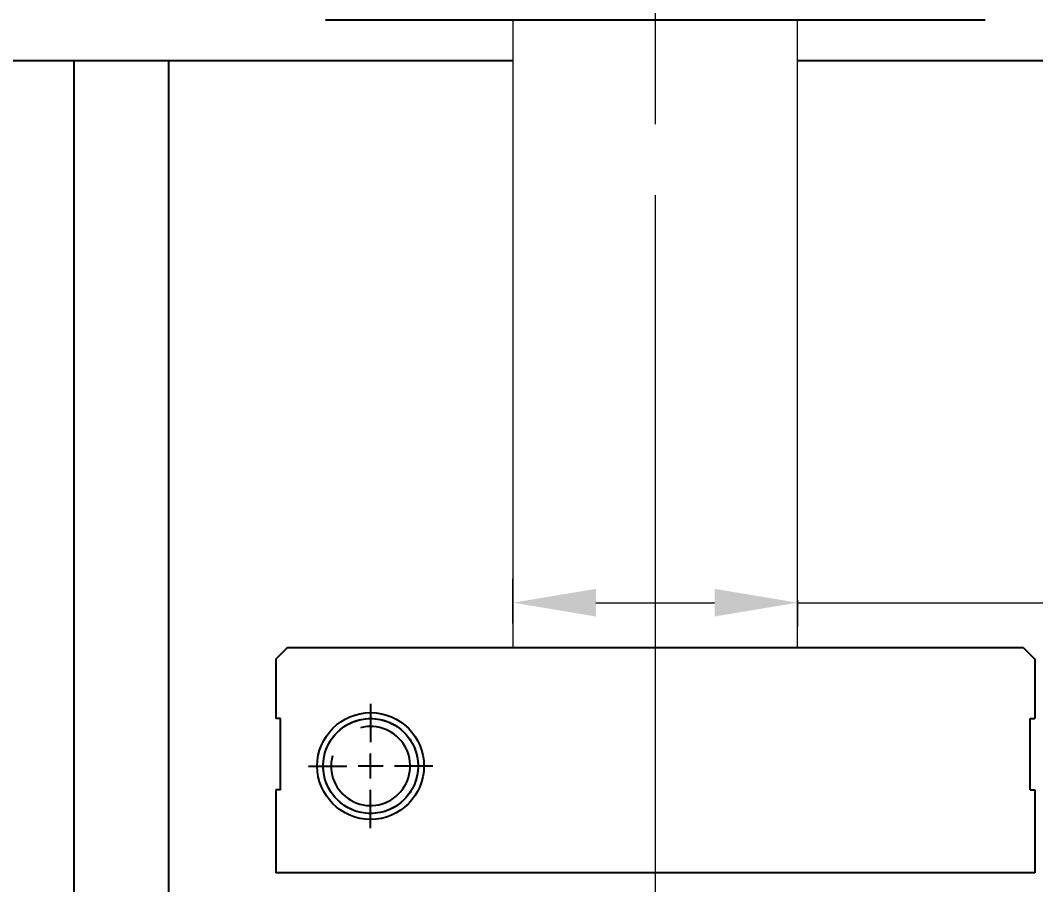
# Model space of a CAD drawing. Header units: millimetres. Extents: x 1269 to 5832, y 527 to 3540.
# Drawn here: x 5036.6 to 5079.4, y 1116.07 to 1152.49 of the extents above; entities that cross this region are included whole.
import ezdxf

# ---------------------------------------------------------------- set-up
doc = ezdxf.new("R2010")
doc.units = ezdxf.units.MM
for name, pattern in [('ACAD_ISO08W100', [36, 24, -3, 6, -3]), ('CENTER', [50.8, 31.75, -6.35, 6.35, -6.35]), ('phl_thick', [0])]:
    doc.linetypes.add(name, pattern=pattern)
doc.layers.add('AM_5', color=7, linetype='Continuous', lineweight=50)
for name, color, linetype in [('DEFAULT_1', 7, 'CENTER'), ('Osie', 7, 'ACAD_ISO08W100'), ('projection', 7, 'Continuous'), ('THICK', 7, 'Continuous')]:
    doc.layers.add(name, color=color, linetype=linetype)
doc.styles.get("Standard").update_dxf_attribs({"font": 'arial.ttf'})
doc.dimstyles.new('AM_ISO$0', dxfattribs={"dimtxt": 3.5, "dimasz": 3.5, "dimexe": 1, "dimexo": 1, "dimgap": 1.5, "dimtad": 1, "dimdsep": 46, "dimtxsty": 'Standard', "dimcen": 0, "dimclrd": 256, "dimclre": 256, "dimclrt": 7, "dimadec": 0, "dimazin": 2, "dimtp": 0.1, "dimtm": 0.1, "dimtfac": 0.71, "dimtdec": 3, "dimtmove": 0, "dimatfit": 3, "dimfxl": 1, "dimlwd": -1, "dimlwe": -1, "dimarcsym": 1})

# ---------------------------------------------------------------- blocks, each defined once
blk = doc.blocks.new('*D79')
at = {"layer": 'AM_5', "linetype": 'ByBlock', "lineweight": 9, "transparency": 16777216}
for p, q in [((5057.367, 1127.072), (5057.367, 1128.954)), ((5060.867, 1127.954), (5065.867, 1127.954)), ((5069.367, 1128.058), (5069.367, 1126.954)), ((5069.367, 1127.954), (5104.297, 1127.954))]:
    blk.add_line(p, q, dxfattribs=at)
at = {"layer": 'AM_5', "transparency": 16777216}
for points in [[(5060.867, 1128.537), (5060.867, 1127.37), (5057.367, 1127.954)], [(5065.867, 1128.537), (5065.867, 1127.37), (5069.367, 1127.954)]]:
    blk.add_solid(points, dxfattribs=at)
at = {"layer": 'Defpoints', "color": 0, "transparency": 16777216}
for p in [(5069.367, 1129.058), (5069.367, 1127.954), (5057.367, 1126.072)]:
    blk.add_point(p, dxfattribs=at)
at = {"layer": 'AM_5', "color": 7, "lineweight": 9, "transparency": 16777216, "insert": (5100.472, 1131.211), "char_height": 3.5, "attachment_point": 5}
blk.add_mtext('12', dxfattribs=at)

msp = doc.modelspace()

# ---------------------------------------------------------------- linework, layer by layer
at = {"lineweight": 9}
for p, q in [((5057.367, 1152.489), (5057.367, 1126.072)), ((5069.367, 1126.072), (5069.367, 1152.489))]:
    msp.add_line(p, q, dxfattribs=at)
for p, q in [((5057.367, 1150.789), (5002.867, 1150.789)), ((5123.867, 1150.789), (5069.367, 1150.789))]:
    msp.add_line(p, q)
at = {"color": 0, "linetype": 'Continuous'}
for p, q in [((5047.875, 1126.072), (5078.867, 1126.072)), ((5078.867, 1126.072), (5079.367, 1125.572)), ((5047.375, 1125.572), (5047.375, 1123.072)), ((5079.367, 1125.572), (5079.367, 1123.072)), ((5047.575, 1123.072), (5047.375, 1123.072)), ((5047.575, 1120.072), (5047.575, 1123.072)), ((5079.167, 1123.072), (5079.367, 1123.072)), ((5079.167, 1120.072), (5079.167, 1123.072)), ((5051.367, 1120.547), (5051.367, 1121.597)), ((5051.892, 1121.072), (5050.842, 1121.072)), ((5047.575, 1120.072), (5047.375, 1120.072)), ((5047.375, 1120.072), (5047.375, 1116.572)), ((5079.167, 1120.072), (5079.367, 1120.072)), ((5079.367, 1120.072), (5079.367, 1116.572)), ((5079.367, 1116.572), (5047.375, 1116.572))]:
    msp.add_line(p, q, dxfattribs=at)
at = {"color": 0, "lineweight": 9}
for p, q in [((5057.367, 1126.072), (5063.367, 1126.072)), ((5063.367, 1126.072), (5069.367, 1126.072))]:
    msp.add_line(p, q, dxfattribs=at)
at = {"color": 0, "linetype": 'Continuous'}
for radius in [2.25, 2]:
    msp.add_circle((5051.367, 1121.072), radius, dxfattribs=at)
msp.add_arc((5051.367, 1121.072), 1.667, 165, 105, dxfattribs=at)
for points, start_tangent, end_tangent in [([(5047.375, 1125.572), (5047.542, 1125.739), (5047.709, 1125.906), (5047.875, 1126.072)], (0.707279, 0.706934), (0.707291, 0.706923)), ([(5049.367, 1121.072, 1.999), (5049.406, 1121.463, 1.999), (5049.52, 1121.838, 1.999), (5049.704, 1122.184, 1.999), (5049.953, 1122.487, 1.999), (5050.256, 1122.735, 1.999), (5050.602, 1122.92, 1.999), (5050.977, 1123.034, 1.999), (5051.367, 1123.072, 1.999), (5051.758, 1123.034, 1.999), (5052.133, 1122.92, 1.999), (5052.478, 1122.735, 1.999), (5052.782, 1122.487, 1.999), (5053.03, 1122.184, 1.999), (5053.215, 1121.838, 1.999), (5053.329, 1121.463, 1.999), (5053.367, 1121.072, 1.999)], (0.001857, 0.999998), (0.001857, -0.999998)), ([(5053.367, 1121.072, 1.999), (5053.329, 1120.682, 1.999), (5053.215, 1120.307, 1.999), (5053.03, 1119.961, 1.999), (5052.782, 1119.658, 1.999), (5052.478, 1119.409, 1.999), (5052.133, 1119.225, 1.999), (5051.758, 1119.111, 1.999), (5051.367, 1119.072, 1.999), (5050.977, 1119.111, 1.999), (5050.602, 1119.225, 1.999), (5050.256, 1119.409, 1.999), (5049.953, 1119.658, 1.999), (5049.704, 1119.961, 1.999), (5049.52, 1120.307, 1.999), (5049.406, 1120.682, 1.999), (5049.367, 1121.072, 1.999)], (-0.001857, -0.999998), (-0.001857, 0.999998))]:
    msp.add_spline(points, degree=3, dxfattribs=dict(at, start_tangent=start_tangent, end_tangent=end_tangent))
at = {"layer": 'DEFAULT_1', "color": 7, "linetype": 'CENTER', "lineweight": 9}
msp.add_line((5063.367, 1140.067), (5063.367, 1076.067), dxfattribs=at)
at = {"layer": 'DEFAULT_1', "color": 0, "linetype": 'CENTER'}
for p, q in [((5051.367, 1123.697), (5051.367, 1122.072)), ((5048.742, 1121.072), (5050.367, 1121.072)), ((5053.992, 1121.072), (5052.367, 1121.072)), ((5051.367, 1118.447), (5051.367, 1120.072))]:
    msp.add_line(p, q, dxfattribs=at)
at = {"layer": 'Osie', "linetype": 'ACAD_ISO08W100', "lineweight": 9}
msp.add_line((5063.367, 1316.118), (5063.367, 1118.63), dxfattribs=at)
at = {"layer": 'projection', "color": 7, "linetype": 'phl_thick'}
for p, q in [((5038.867, 1040.856), (5038.867, 1150.789)), ((5042.867, 1040.856), (5042.867, 1150.789))]:
    msp.add_line(p, q, dxfattribs=at)
at = {"layer": 'THICK'}
msp.add_lwpolyline([(5077.267, 1152.489), (5063.367, 1152.489), (5049.467, 1152.489)], dxfattribs=at)

# ---------------------------------------------------------------- dimensions: what is measured, and where the dimension line sits
at = {"layer": 'AM_5', "lineweight": 9}
dim = msp.add_linear_dim(base=(5069.367, 1127.954), p1=(5057.367, 1126.072), p2=(5069.367, 1129.058), dimstyle='AM_ISO$0', override={"dimlwd": 9, "dimlwe": 9}, dxfattribs=at)
dim.commit()
dim.dimension.update_dxf_attribs({"geometry": '*D79', "text_midpoint": (5100.472, 1127.954), "dimtype": 160})

doc.saveas('drawing.dxf')
